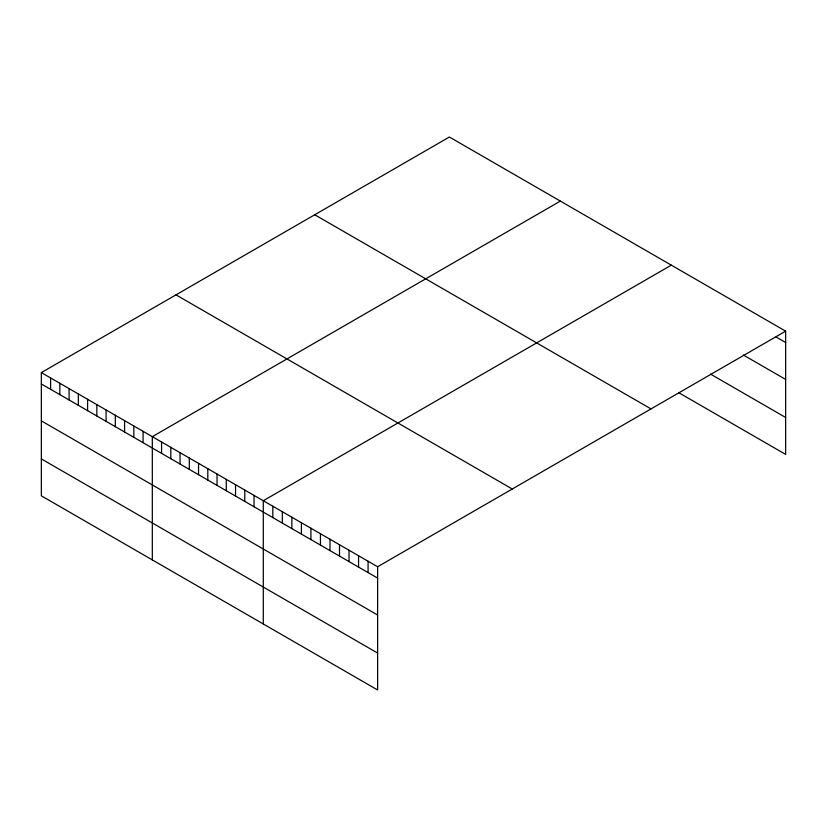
<?xml version="1.0" encoding="UTF-8"?>
<svg xmlns="http://www.w3.org/2000/svg" width="827" height="827" viewBox="0 0 827 827"><rect width="100%" height="100%" fill="white"/><g stroke="black" fill="none" stroke-linecap="round" stroke-linejoin="round"><path stroke-width="1.24" d="M785.65 331.162L377.619 566.743L377.619 689.976L41.35 495.838L41.35 372.595L449.381 137.024L785.65 331.162L785.65 454.405L678.729 392.67M560.355 201.095L152.323 436.666L152.323 559.9M671.317 265.157L263.286 500.728L263.286 623.971M776.119 337.013L785.65 342.523M743.308 354.99L785.65 379.438M710.486 374.083L785.65 417.48M314.736 214.762L651.004 408.91M175.996 294.857L512.264 489.005M41.35 372.595L377.619 566.743M41.35 383.955L377.619 578.094M41.35 420.871L377.619 615.019M41.35 458.913L377.619 653.051M368.087 561.244L368.087 572.594M358.567 555.744L358.567 567.095M349.035 550.234L349.035 561.595M339.504 544.735L339.504 556.095M329.983 539.235L329.983 550.586M320.452 533.735L320.452 545.086M310.921 528.236L310.921 539.586M301.4 522.736L301.4 534.087M291.869 517.237L291.869 528.587M282.338 511.737L282.338 523.088M272.817 506.238L272.817 517.588M254.044 495.394L254.044 506.744M244.792 490.049L244.792 501.41M235.54 484.715L235.54 496.066M226.298 479.381L226.298 490.731M217.046 474.036L217.046 485.387M207.804 468.702L207.804 480.053M198.552 463.358L198.552 474.708M189.311 458.024L189.311 469.374M180.059 452.679L180.059 464.03M170.817 447.345L170.817 458.696M161.565 442L161.565 453.361M143.071 431.322L143.071 442.683M133.819 425.988L133.819 437.338M124.577 420.643L124.577 432.004M115.325 415.309L115.325 426.66M106.083 409.975L106.083 421.325M96.831 404.63L96.831 415.981M87.59 399.296L87.59 410.647M78.338 393.952L78.338 405.302M69.096 388.618L69.096 399.968M59.844 383.273L59.844 394.624M50.602 377.939L50.602 389.29"/></g></svg>
